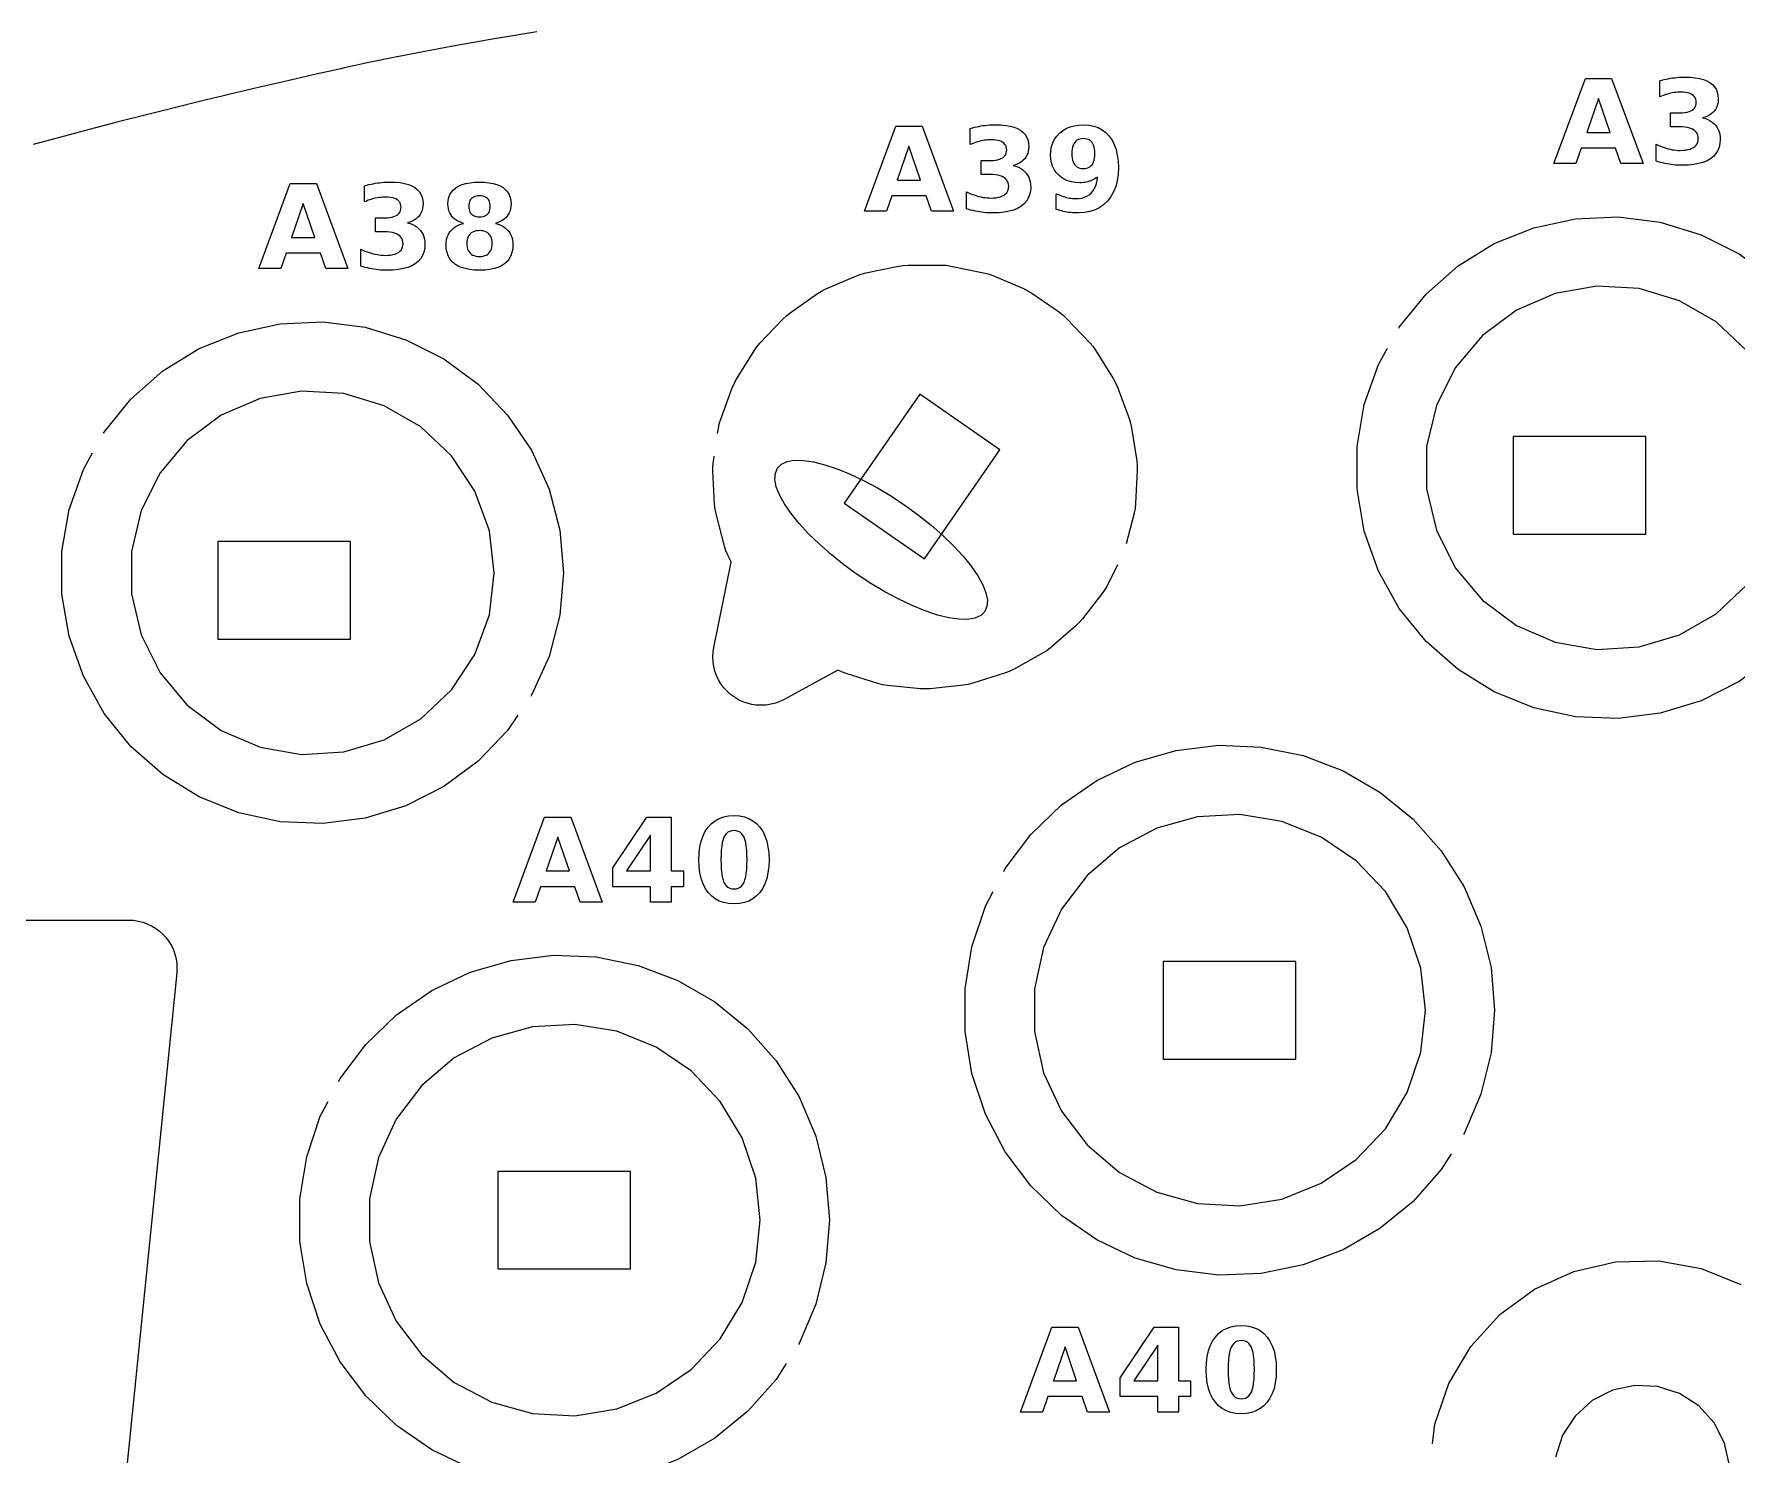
# Model space of a CAD drawing. Header units: millimetres. Extents: x 3 to 297, y 5 to 295.
# Drawn here: x 59.85 to 108.5, y 48.29 to 88.89 of the extents above; entities that cross this region are included whole.
import ezdxf

# ---------------------------------------------------------------- set-up
doc = ezdxf.new("R2010")
doc.units = ezdxf.units.MM
for name, color, linetype in [('CUT', 1, 'CONTINUOUS'), ('ENGRAVE', 5, 'CONTINUOUS'), ('SCORE', 7, 'CONTINUOUS')]:
    doc.layers.add(name, color=color, linetype=linetype)

msp = doc.modelspace()

# ---------------------------------------------------------------- linework, layer by layer
at = {"layer": 'CUT', "color": 1}
for points in [[(74.2176, 88.9587), (73.4179, 88.8258), (72.8339, 88.7262), (72.6245, 88.6903), (71.8186, 88.5449), (71.0195, 88.3973), (70.2239, 88.2466), (70.2134, 88.2445), (69.4219, 88.0804), (69.4149, 88.0789), (68.7244, 87.9272), (68.6188, 87.9038), (67.8231, 87.726), (67.0223, 87.5427), (66.2222, 87.356), (65.421, 87.1656), (65.2618, 87.1273), (64.6223, 86.9729), (63.8229, 86.7769), (63.0258, 86.5782), (62.2196, 86.3721), (62.0485, 86.3282), (61.4314, 86.1682), (60.6212, 85.9498), (59.8289, 85.7349)], [(98.8395, 80.4898), (98.8552, 80.518), (99.6198, 81.4648), (100.5333, 82.2689), (101.5697, 82.907), (102.6989, 83.3608), (103.8886, 83.6172), (105.1045, 83.6688), (106.3117, 83.5142), (107.4753, 83.1579), (108.562, 82.61), (109.5405, 81.8863), (110.3826, 81.0076), (111.0641, 79.9993), (111.5654, 78.8904), (111.8721, 77.7126), (111.9753, 76.5), (111.8721, 75.2874), (111.5654, 74.1096), (111.0641, 73.0007), (111.0412, 72.9667)], [(79.3802, 77.4785), (79.4024, 77.6249), (79.4298, 77.7595), (79.4707, 77.8907), (79.8004, 78.7853), (79.8543, 78.9116), (79.9208, 79.0319), (80.4238, 79.8418), (80.5021, 79.9547), (80.5914, 80.0591), (81.2472, 80.7512), (81.3466, 80.8461), (81.4551, 80.9303), (82.2367, 81.4763), (82.3532, 81.5492), (82.4765, 81.6099), (83.352, 81.9873), (83.4808, 82.0352), (83.6137, 82.0699), (84.5473, 82.2634), (84.6831, 82.2844), (84.8203, 82.2916), (85.7737, 82.2932), (85.9109, 82.2864), (86.0468, 82.2659), (86.981, 82.0755), (87.1141, 82.0413), (87.243, 81.9937), (88.1198, 81.6192), (88.2432, 81.5589), (88.3599, 81.4864), (89.1434, 80.9431), (89.2521, 80.8591), (89.3519, 80.7646), (90.0099, 80.0747), (90.0996, 79.9706), (90.1782, 79.858), (90.6839, 79.0497), (90.7508, 78.9297), (90.8052, 78.8035), (91.1378, 77.91), (91.1791, 77.7789), (91.207, 77.6444), (91.3529, 76.7022), (91.3671, 76.5655), (91.3673, 76.4282), (91.3206, 75.4759), (91.3069, 75.3392), (91.2795, 75.2045), (91.0543, 74.3291)], [(61.8395, 77.4898), (61.8552, 77.518), (62.6198, 78.4648), (63.5333, 79.2689), (64.5697, 79.907), (65.6989, 80.3608), (66.8886, 80.6172), (68.1045, 80.6688), (69.3117, 80.5142), (70.4753, 80.1579), (71.562, 79.61), (72.5405, 78.8863), (73.3826, 78.0076), (74.0641, 76.9993), (74.5654, 75.8904), (74.8721, 74.7126), (74.9753, 73.5), (74.8721, 72.2874), (74.5654, 71.1096), (74.0641, 70.0007), (74.0412, 69.9667)], [(110.6772, 72.4282), (110.3826, 71.9924), (109.5405, 71.1137), (108.562, 70.39), (107.4753, 69.8421), (106.3117, 69.4858), (105.1045, 69.3312), (103.8886, 69.3828), (102.6989, 69.6392), (101.5697, 70.093), (100.5333, 70.7311), (99.6198, 71.5352), (98.8552, 72.482), (98.2617, 73.5445), (97.8563, 74.692), (97.6506, 75.8915), (97.6506, 77.1085), (97.8563, 78.308), (98.2617, 79.4555), (98.5225, 79.9224)], [(73.6772, 69.4282), (73.3826, 68.9924), (72.5405, 68.1137), (71.562, 67.39), (70.4753, 66.8421), (69.3117, 66.4858), (68.1045, 66.3312), (66.8886, 66.3828), (65.6989, 66.6392), (64.5697, 67.093), (63.5333, 67.7311), (62.6198, 68.5352), (61.8552, 69.482), (61.2617, 70.5445), (60.8563, 71.692), (60.6506, 72.8915), (60.6506, 74.1085), (60.8563, 75.308), (61.2617, 76.4555), (61.5225, 76.9224)], [(90.8042, 73.731), (90.5287, 73.167), (90.4622, 73.0467), (90.3839, 72.9338), (89.8015, 72.1789), (89.7122, 72.0745), (89.6128, 71.9797), (88.8904, 71.3575), (88.7819, 71.2732), (88.6654, 71.2003), (87.8325, 70.7362), (87.7093, 70.6755), (87.5805, 70.6276), (86.6713, 70.3407), (86.5384, 70.306), (86.4026, 70.285), (85.4542, 70.187), (85.317, 70.1798), (85.1798, 70.1865), (84.2311, 70.2814), (84.0952, 70.302), (83.9622, 70.3362), (83.052, 70.6201), (82.9231, 70.6676), (82.9069, 70.6755), (82.9067, 70.675), (82.8145, 70.7201), (81.2793, 69.88), (81.1588, 69.8215), (81.0313, 69.7746), (80.8998, 69.7405), (80.7656, 69.7196), (80.6299, 69.712), (80.4942, 69.7178), (80.3597, 69.737), (80.2278, 69.7693), (80.0997, 69.8145), (79.9767, 69.8722), (79.86, 69.9417), (79.7507, 70.0223), (79.6499, 70.1134), (79.5585, 70.2139), (79.4776, 70.323), (79.4078, 70.4395), (79.3498, 70.5624), (79.3042, 70.6904), (79.2715, 70.8222), (79.252, 70.9566), (79.2458, 71.0923), (79.253, 71.228), (79.2733, 71.3604), (79.7713, 73.7985), (79.7724, 73.805), (79.7697, 73.8111), (79.6742, 74.005), (79.6198, 74.1312), (79.5785, 74.2622), (79.338, 75.1848), (79.3101, 75.3193), (79.296, 75.456), (79.2461, 76.4081), (79.2459, 76.5455), (79.2595, 76.6822), (79.2828, 76.8358)], [(87.5532, 64.9643), (87.5975, 65.0487), (88.3298, 66.0233), (89.2091, 66.8678), (90.2124, 67.5604), (91.3138, 68.083), (92.4848, 68.4222), (93.695, 68.5691), (94.9131, 68.52), (96.1076, 68.2762), (97.2475, 67.8439), (98.3032, 67.2343), (99.2476, 66.4633), (100.056, 65.5508), (100.7075, 64.5204), (101.1854, 63.3988), (101.4771, 62.2152), (101.5752, 61), (101.4771, 59.7848), (101.1854, 58.6012), (100.7075, 57.4796), (100.6879, 57.4485)], [(100.3405, 56.8991), (100.056, 56.4492), (99.2476, 55.5367), (98.3032, 54.7657), (97.2475, 54.1561), (96.1076, 53.7238), (94.9131, 53.48), (93.695, 53.4309), (92.4848, 53.5778), (91.3138, 53.917), (90.2124, 54.4396), (89.2091, 55.1322), (88.3298, 55.9767), (87.5975, 56.9513), (87.0309, 58.0308), (86.6449, 59.1871), (86.4493, 60.3904), (86.4493, 61.6096), (86.6449, 62.8129), (87.0309, 63.9692), (87.2511, 64.3887)], [(41.2025, 63.575), (62.5636, 63.575), (62.6967, 63.5684), (62.8304, 63.5486), (62.9615, 63.5157), (63.0888, 63.4701), (63.2109, 63.4122), (63.3268, 63.3426), (63.4353, 63.262), (63.5353, 63.1711), (63.6259, 63.0708), (63.7063, 62.9621), (63.7756, 62.8461), (63.8331, 62.7238), (63.8784, 62.5964), (63.911, 62.4652), (63.9305, 62.3315), (63.9368, 62.1964), (63.9299, 62.0633), (60.3307, 26.5209)], [(68.5532, 58.9643), (68.5975, 59.0487), (69.3298, 60.0233), (70.2091, 60.8678), (71.2124, 61.5604), (72.3138, 62.083), (73.4848, 62.4222), (74.695, 62.5691), (75.9131, 62.52), (77.1076, 62.2762), (78.2475, 61.8439), (79.3032, 61.2343), (80.2476, 60.4633), (81.056, 59.5508), (81.7075, 58.5204), (82.1854, 57.3988), (82.4771, 56.2152), (82.5752, 55), (82.4771, 53.7848), (82.1854, 52.6012), (81.7075, 51.4796), (81.6879, 51.4485)], [(81.3405, 50.8991), (81.056, 50.4492), (80.2476, 49.5367), (79.3032, 48.7657), (78.2475, 48.1561), (77.1076, 47.7238), (75.9131, 47.48), (74.695, 47.4309), (73.4848, 47.5778), (72.3138, 47.917), (71.2124, 48.4396), (70.2091, 49.1322), (69.3298, 49.9767), (68.5975, 50.9513), (68.0309, 52.0308), (67.6449, 53.1871), (67.4493, 54.3904), (67.4493, 55.6096), (67.6449, 56.8129), (68.0309, 57.9692), (68.2511, 58.3887)], [(99.7999, 48.6125), (99.8726, 49.1706), (100.2735, 50.3326), (100.9, 51.3902), (101.7267, 52.3001), (102.7196, 53.0249), (103.838, 53.535), (105.0362, 53.8095), (106.2652, 53.8372), (107.4746, 53.6169), (108.6148, 53.1577)], [(108.2846, 47.985), (108.1466, 48.6245), (107.8478, 49.2065), (107.4085, 49.6913), (106.8587, 50.0459), (106.2359, 50.2462), (105.5825, 50.2784), (104.943, 50.1404), (104.361, 49.8415), (103.8762, 49.4023), (103.5216, 48.8525), (103.3214, 48.2297)]]:
    msp.add_lwpolyline(points, dxfattribs=at)
for points in [[(87.448, 77.0136), (85.1554, 78.6036), (82.9955, 75.4893), (85.288, 73.8993), (87.448, 77.0136)], [(105.895, 74.605), (105.895, 77.395), (102.105, 77.395), (102.105, 74.605), (105.895, 74.605)], [(68.895, 71.605), (68.895, 74.395), (65.105, 74.395), (65.105, 71.605), (68.895, 71.605)], [(95.895, 59.605), (95.895, 62.395), (92.105, 62.395), (92.105, 59.605), (95.895, 59.605)], [(76.895, 53.605), (76.895, 56.395), (73.105, 56.395), (73.105, 53.605), (76.895, 53.605)]]:
    msp.add_lwpolyline(points, close=True, dxfattribs=at)
at = {"layer": 'ENGRAVE', "color": 5}
for points in [[(103.271, 85.191), (104.171, 87.621), (104.9181, 87.621), (105.8182, 85.191), (105.1883, 85.191), (105.0353, 85.6337), (104.0555, 85.6337), (103.9009, 85.191), (103.271, 85.191)], [(107.5992, 86.4775), (107.6712, 86.4485), (107.7368, 86.4144), (107.7958, 86.375), (107.8482, 86.3305), (107.8941, 86.2807), (107.9331, 86.226), (107.965, 86.1665), (107.9899, 86.1023), (108.0076, 86.0333), (108.0183, 85.9596), (108.0218, 85.8811), (108.0141, 85.7655), (107.9911, 85.6595), (107.9526, 85.5631), (107.8988, 85.4764), (107.8297, 85.3993), (107.7451, 85.3318), (107.6458, 85.2744), (107.5325, 85.2274), (107.405, 85.1908), (107.2634, 85.1647), (107.1076, 85.149), (106.9378, 85.1438), (106.8754, 85.1447), (106.813, 85.1472), (106.7505, 85.1513), (106.6879, 85.1572), (106.6253, 85.1647), (106.5627, 85.1739), (106.5001, 85.1848), (106.4378, 85.1973), (106.3757, 85.2116), (106.3138, 85.2275), (106.2522, 85.245), (106.1908, 85.2643), (106.1908, 85.7477), (106.2493, 85.7196), (106.3077, 85.6939), (106.3659, 85.6706), (106.4241, 85.6496), (106.482, 85.6311), (106.5399, 85.615), (106.5975, 85.6013), (106.6548, 85.5901), (106.7118, 85.5814), (106.7685, 85.5752), (106.8248, 85.5715), (106.8809, 85.5702), (106.9606, 85.5726), (107.034, 85.5798), (107.1008, 85.5918), (107.1612, 85.6086), (107.2151, 85.6302), (107.2625, 85.6565), (107.3031, 85.6873), (107.3362, 85.7223), (107.362, 85.7615), (107.3805, 85.8048), (107.3915, 85.8523), (107.3952, 85.9039), (107.3914, 85.957), (107.3801, 86.0056), (107.3612, 86.0498), (107.3348, 86.0895), (107.3008, 86.1247), (107.2593, 86.1554), (107.2104, 86.1815), (107.1543, 86.2028), (107.091, 86.2195), (107.0206, 86.2313), (106.9429, 86.2384), (106.8581, 86.2408), (106.6074, 86.2408), (106.6074, 86.6445), (106.8711, 86.6445), (106.9464, 86.6465), (107.0151, 86.6527), (107.077, 86.663), (107.1322, 86.6774), (107.1808, 86.6959), (107.2227, 86.7185), (107.258, 86.7454), (107.2869, 86.7765), (107.3093, 86.8119), (107.3254, 86.8516), (107.335, 86.8956), (107.3382, 86.9439), (107.3351, 86.9888), (107.3257, 87.0302), (107.3101, 87.0681), (107.2883, 87.1024), (107.2602, 87.1332), (107.2259, 87.1604), (107.1859, 87.1838), (107.1407, 87.2029), (107.0904, 87.2178), (107.0349, 87.2284), (106.9743, 87.2348), (106.9085, 87.2369), (106.858, 87.236), (106.8073, 87.2331), (106.7564, 87.2284), (106.7053, 87.2217), (106.654, 87.2132), (106.6025, 87.2027), (106.5511, 87.1904), (106.4996, 87.1763), (106.4483, 87.1604), (106.3971, 87.1427), (106.346, 87.1232), (106.2949, 87.1018), (106.2949, 87.5608), (106.3567, 87.5774), (106.4183, 87.5926), (106.4797, 87.6064), (106.5409, 87.6187), (106.6019, 87.6295), (106.6628, 87.6389), (106.7234, 87.6469), (106.7836, 87.6534), (106.8434, 87.6585), (106.9029, 87.6621), (106.9621, 87.6643), (107.0208, 87.665), (107.1721, 87.6607), (107.3101, 87.6477), (107.4349, 87.6261), (107.5464, 87.5959), (107.6446, 87.557), (107.7297, 87.5095), (107.8015, 87.4534), (107.8603, 87.3885), (107.9061, 87.3148), (107.9387, 87.2325), (107.9583, 87.1414), (107.9649, 87.0416), (107.9617, 86.9727), (107.9524, 86.908), (107.9368, 86.8477), (107.9149, 86.7917), (107.8869, 86.7399), (107.8525, 86.6925), (107.8121, 86.6494), (107.7657, 86.6108), (107.7134, 86.5767), (107.6551, 86.5471), (107.5908, 86.5219), (107.5205, 86.5012), (107.5992, 86.4775)], [(104.2117, 86.0846), (104.8774, 86.0846), (104.5454, 87.0514), (104.2117, 86.0846)], [(83.5735, 83.8289), (84.4735, 86.2589), (85.2206, 86.2589), (86.1207, 83.8289), (85.4908, 83.8289), (85.3378, 84.2716), (84.358, 84.2716), (84.2034, 83.8289), (83.5735, 83.8289)], [(87.9738, 85.0864), (88.0393, 85.0523), (88.0983, 85.0129), (88.1507, 84.9684), (88.1966, 84.9186), (88.2356, 84.8639), (88.2675, 84.8044), (88.2924, 84.7402), (88.3101, 84.6712), (88.3208, 84.5975), (88.3243, 84.519), (88.3166, 84.4034), (88.2936, 84.2974), (88.2552, 84.201), (88.2014, 84.1143), (88.1322, 84.0372), (88.0476, 83.9697), (87.9484, 83.9123), (87.835, 83.8653), (87.7075, 83.8287), (87.5659, 83.8026), (87.4102, 83.7869), (87.2403, 83.7817), (87.1779, 83.7826), (87.1155, 83.7851), (87.053, 83.7892), (86.9904, 83.7951), (86.9278, 83.8026), (86.8652, 83.8118), (86.8026, 83.8227), (86.7403, 83.8352), (86.6782, 83.8495), (86.6163, 83.8654), (86.5547, 83.8829), (86.4933, 83.9022), (86.4933, 84.3856), (86.5518, 84.3575), (86.6102, 84.3318), (86.6684, 84.3084), (86.7266, 84.2875), (86.7845, 84.269), (86.8424, 84.2529), (86.9, 84.2392), (86.9573, 84.228), (87.0143, 84.2193), (87.071, 84.2131), (87.1273, 84.2094), (87.1834, 84.2081), (87.2632, 84.2105), (87.3365, 84.2177), (87.4033, 84.2297), (87.4637, 84.2465), (87.5176, 84.2681), (87.565, 84.2944), (87.6056, 84.3252), (87.6387, 84.3602), (87.6645, 84.3994), (87.683, 84.4427), (87.694, 84.4902), (87.6977, 84.5418), (87.6939, 84.5949), (87.6826, 84.6435), (87.6637, 84.6877), (87.6373, 84.7274), (87.6033, 84.7625), (87.5618, 84.7933), (87.5129, 84.8194), (87.4568, 84.8407), (87.3935, 84.8574), (87.3231, 84.8692), (87.2454, 84.8763), (87.1606, 84.8787), (86.9099, 84.8787), (86.9099, 85.2824), (87.1736, 85.2824), (87.2489, 85.2844), (87.3176, 85.2906), (87.3795, 85.3009), (87.4348, 85.3153), (87.4833, 85.3338), (87.5252, 85.3564), (87.5605, 85.3833), (87.5894, 85.4144), (87.6118, 85.4498), (87.6279, 85.4895), (87.6375, 85.5335), (87.6407, 85.5818), (87.6376, 85.6267), (87.6283, 85.6681), (87.6127, 85.7059), (87.5908, 85.7403), (87.5627, 85.7711), (87.5284, 85.7983), (87.4884, 85.8217), (87.4433, 85.8408), (87.3929, 85.8557), (87.3375, 85.8663), (87.2768, 85.8727), (87.211, 85.8748), (87.1605, 85.8739), (87.1098, 85.871), (87.0589, 85.8663), (87.0078, 85.8596), (86.9565, 85.8511), (86.9051, 85.8406), (86.8536, 85.8283), (86.8022, 85.8142), (86.7508, 85.7983), (86.6996, 85.7806), (86.6485, 85.7611), (86.5974, 85.7397), (86.5974, 86.1987), (86.6592, 86.2153), (86.7208, 86.2305), (86.7822, 86.2443), (86.8434, 86.2566), (86.9044, 86.2674), (86.9653, 86.2768), (87.0259, 86.2848), (87.0861, 86.2913), (87.1459, 86.2964), (87.2054, 86.3), (87.2646, 86.3021), (87.3234, 86.3029), (87.4746, 86.2986), (87.6126, 86.2856), (87.7374, 86.264), (87.8489, 86.2338), (87.9472, 86.1949), (88.0322, 86.1474), (88.104, 86.0913), (88.1628, 86.0264), (88.2086, 85.9527), (88.2412, 85.8704), (88.2608, 85.7793), (88.2674, 85.6795), (88.2642, 85.6106), (88.2549, 85.5459), (88.2393, 85.4856), (88.2174, 85.4296), (88.1894, 85.3778), (88.1551, 85.3304), (88.1146, 85.2873), (88.0683, 85.2487), (88.0159, 85.2146), (87.9576, 85.185), (87.8933, 85.1598), (87.823, 85.1391), (87.9017, 85.1154), (87.9738, 85.0864)], [(89.1062, 84.3095), (89.155, 84.2891), (89.2031, 84.2706), (89.2505, 84.2541), (89.2971, 84.2395), (89.3431, 84.2269), (89.3886, 84.2162), (89.4339, 84.2074), (89.479, 84.2006), (89.5239, 84.1958), (89.5687, 84.1928), (89.6133, 84.1919), (89.7031, 84.1962), (89.7861, 84.2091), (89.8623, 84.2307), (89.9315, 84.261), (89.9939, 84.2998), (90.0495, 84.3473), (90.098, 84.4033), (90.1393, 84.4677), (90.1736, 84.5404), (90.2006, 84.6215), (90.2206, 84.7109), (90.2334, 84.8087), (90.1961, 84.7827), (90.158, 84.759), (90.119, 84.7375), (90.0793, 84.7183), (90.0387, 84.7014), (89.9974, 84.6867), (89.955, 84.6742), (89.9115, 84.6641), (89.8668, 84.6561), (89.8209, 84.6505), (89.7738, 84.6471), (89.7256, 84.646), (89.6053, 84.652), (89.4931, 84.6701), (89.3889, 84.7003), (89.2926, 84.7425), (89.2044, 84.7969), (89.1242, 84.8633), (89.0543, 84.9395), (88.9971, 85.0234), (88.9527, 85.1149), (88.9209, 85.2141), (88.9018, 85.3209), (88.8955, 85.4354), (88.9026, 85.5618), (88.9238, 85.6795), (88.9592, 85.7886), (89.0087, 85.8889), (89.0724, 85.9806), (89.1502, 86.0636), (89.2399, 86.1357), (89.3393, 86.1947), (89.4483, 86.2406), (89.5669, 86.2734), (89.6951, 86.2931), (89.833, 86.2996), (89.9854, 86.2907), (90.126, 86.264), (90.2545, 86.2195), (90.3712, 86.1571), (90.4759, 86.077), (90.5687, 85.979), (90.6482, 85.8647), (90.7133, 85.7357), (90.764, 85.592), (90.8001, 85.4336), (90.8218, 85.2603), (90.8291, 85.0724), (90.8206, 84.8788), (90.7953, 84.6996), (90.753, 84.5347), (90.6938, 84.3841), (90.6177, 84.2479), (90.5247, 84.126), (90.417, 84.0208), (90.2967, 83.9347), (90.1638, 83.8678), (90.0184, 83.82), (89.8603, 83.7913), (89.6898, 83.7817), (89.6332, 83.7824), (89.5775, 83.7845), (89.5225, 83.788), (89.4684, 83.7929), (89.4151, 83.7992), (89.3626, 83.8069), (89.3107, 83.8161), (89.2592, 83.8266), (89.208, 83.8385), (89.1572, 83.8518), (89.1067, 83.8665), (89.0566, 83.8826), (89.0566, 84.3318), (89.1062, 84.3095)], [(84.5142, 84.7225), (85.1799, 84.7225), (84.8479, 85.6893), (84.5142, 84.7225)], [(89.9303, 85.0647), (89.9738, 85.0795), (90.0127, 85.1003), (90.0472, 85.1269), (90.0771, 85.1595), (90.1025, 85.198), (90.1232, 85.2424), (90.1394, 85.2927), (90.1509, 85.349), (90.1578, 85.4112), (90.1601, 85.4793), (90.1578, 85.5469), (90.1509, 85.6088), (90.1394, 85.6649), (90.1232, 85.7151), (90.1025, 85.7596), (90.0771, 85.7983), (90.0472, 85.8311), (90.0127, 85.858), (89.9738, 85.8789), (89.9303, 85.8938), (89.8823, 85.9028), (89.8297, 85.9057), (89.7772, 85.9028), (89.7292, 85.8938), (89.6857, 85.8789), (89.6467, 85.858), (89.6123, 85.8311), (89.5823, 85.7983), (89.557, 85.7596), (89.5362, 85.7151), (89.5201, 85.6649), (89.5086, 85.6088), (89.5016, 85.5469), (89.4993, 85.4793), (89.5016, 85.4112), (89.5086, 85.349), (89.5201, 85.2927), (89.5362, 85.2424), (89.557, 85.198), (89.5823, 85.1595), (89.6123, 85.1269), (89.6467, 85.1003), (89.6857, 85.0795), (89.7292, 85.0647), (89.7772, 85.0558), (89.8297, 85.0529), (89.8823, 85.0558), (89.9303, 85.0647)], [(70.5992, 83.4775), (70.6712, 83.4485), (70.7368, 83.4144), (70.7958, 83.375), (70.8482, 83.3305), (70.8941, 83.2807), (70.9331, 83.226), (70.965, 83.1665), (70.9899, 83.1023), (71.0076, 83.0333), (71.0183, 82.9596), (71.0218, 82.8811), (71.0141, 82.7655), (70.9911, 82.6595), (70.9526, 82.5631), (70.8988, 82.4764), (70.8297, 82.3993), (70.7451, 82.3318), (70.6458, 82.2744), (70.5325, 82.2274), (70.405, 82.1908), (70.2634, 82.1647), (70.1076, 82.149), (69.9378, 82.1438), (69.8754, 82.1447), (69.813, 82.1472), (69.7505, 82.1513), (69.6879, 82.1572), (69.6253, 82.1647), (69.5627, 82.1739), (69.5001, 82.1848), (69.4378, 82.1973), (69.3757, 82.2116), (69.3138, 82.2275), (69.2522, 82.245), (69.1908, 82.2643), (69.1908, 82.7477), (69.2493, 82.7196), (69.3077, 82.6939), (69.3659, 82.6706), (69.4241, 82.6496), (69.482, 82.6311), (69.5399, 82.615), (69.5975, 82.6013), (69.6548, 82.5901), (69.7118, 82.5814), (69.7685, 82.5752), (69.8248, 82.5715), (69.8809, 82.5702), (69.9606, 82.5726), (70.034, 82.5798), (70.1008, 82.5918), (70.1612, 82.6086), (70.2151, 82.6302), (70.2625, 82.6565), (70.3031, 82.6873), (70.3362, 82.7223), (70.362, 82.7615), (70.3805, 82.8048), (70.3915, 82.8523), (70.3952, 82.9039), (70.3914, 82.957), (70.3801, 83.0056), (70.3612, 83.0498), (70.3348, 83.0895), (70.3008, 83.1247), (70.2593, 83.1554), (70.2104, 83.1815), (70.1543, 83.2028), (70.091, 83.2195), (70.0206, 83.2313), (69.9429, 83.2384), (69.8581, 83.2408), (69.6074, 83.2408), (69.6074, 83.6445), (69.8711, 83.6445), (69.9464, 83.6465), (70.0151, 83.6527), (70.077, 83.663), (70.1322, 83.6774), (70.1808, 83.6959), (70.2227, 83.7185), (70.258, 83.7454), (70.2869, 83.7765), (70.3093, 83.8119), (70.3254, 83.8516), (70.335, 83.8956), (70.3382, 83.9439), (70.3351, 83.9888), (70.3257, 84.0302), (70.3101, 84.0681), (70.2883, 84.1024), (70.2602, 84.1332), (70.2259, 84.1604), (70.1859, 84.1838), (70.1407, 84.2029), (70.0904, 84.2178), (70.0349, 84.2284), (69.9743, 84.2348), (69.9085, 84.2369), (69.858, 84.236), (69.8073, 84.2331), (69.7564, 84.2284), (69.7053, 84.2217), (69.654, 84.2132), (69.6025, 84.2027), (69.5511, 84.1904), (69.4996, 84.1763), (69.4483, 84.1604), (69.3971, 84.1427), (69.346, 84.1232), (69.2949, 84.1018), (69.2949, 84.5608), (69.3567, 84.5774), (69.4183, 84.5926), (69.4797, 84.6064), (69.5409, 84.6187), (69.6019, 84.6295), (69.6628, 84.6389), (69.7234, 84.6469), (69.7836, 84.6534), (69.8434, 84.6585), (69.9029, 84.6621), (69.9621, 84.6643), (70.0208, 84.665), (70.1721, 84.6607), (70.3101, 84.6477), (70.4349, 84.6261), (70.5464, 84.5959), (70.6446, 84.557), (70.7297, 84.5095), (70.8015, 84.4534), (70.8603, 84.3885), (70.9061, 84.3148), (70.9387, 84.2325), (70.9583, 84.1414), (70.9649, 84.0416), (70.9617, 83.9727), (70.9524, 83.908), (70.9368, 83.8477), (70.9149, 83.7917), (70.8869, 83.7399), (70.8525, 83.6925), (70.8121, 83.6494), (70.7657, 83.6108), (70.7134, 83.5767), (70.6551, 83.5471), (70.5908, 83.5219), (70.5205, 83.5012), (70.5992, 83.4775)], [(71.8769, 83.6058), (71.8304, 83.6459), (71.7899, 83.69), (71.7556, 83.7381), (71.7275, 83.7899), (71.7057, 83.8455), (71.6901, 83.9049), (71.6807, 83.9681), (71.6776, 84.0351), (71.684, 84.1336), (71.7031, 84.2239), (71.735, 84.3061), (71.7796, 84.3801), (71.837, 84.4461), (71.9071, 84.5038), (71.9896, 84.5531), (72.084, 84.5934), (72.1903, 84.6247), (72.3086, 84.6471), (72.4388, 84.6605), (72.5809, 84.665), (72.7221, 84.6605), (72.8515, 84.6472), (72.9691, 84.6249), (73.075, 84.5937), (73.1691, 84.5536), (73.2515, 84.5047), (73.3216, 84.4471), (73.379, 84.3812), (73.4236, 84.3071), (73.4555, 84.2247), (73.4746, 84.134), (73.481, 84.0351), (73.4779, 83.9681), (73.4684, 83.9049), (73.4527, 83.8455), (73.4307, 83.7899), (73.4024, 83.7381), (73.3679, 83.69), (73.3272, 83.6459), (73.2804, 83.6058), (73.2277, 83.5696), (73.1689, 83.5374), (73.1042, 83.5092), (73.0334, 83.485), (73.1125, 83.4598), (73.1849, 83.4299), (73.2505, 83.3952), (73.3094, 83.3558), (73.3615, 83.3117), (73.4069, 83.2628), (73.4455, 83.2093), (73.477, 83.1513), (73.5015, 83.0888), (73.5191, 83.0219), (73.5296, 82.9505), (73.5331, 82.8746), (73.5264, 82.7591), (73.5064, 82.6533), (73.4731, 82.5574), (73.4264, 82.4713), (73.3664, 82.395), (73.293, 82.3286), (73.2065, 82.2721), (73.1072, 82.2259), (72.995, 82.19), (72.8698, 82.1643), (72.7318, 82.1489), (72.5809, 82.1438), (72.4295, 82.1489), (72.2909, 82.1643), (72.1653, 82.19), (72.0525, 82.2259), (71.9526, 82.2721), (71.8656, 82.3286), (71.7917, 82.395), (71.7313, 82.4713), (71.6843, 82.5574), (71.6508, 82.6533), (71.6306, 82.7591), (71.6239, 82.8746), (71.6274, 82.9505), (71.6379, 83.0219), (71.6554, 83.0888), (71.68, 83.1513), (71.7115, 83.2093), (71.75, 83.2628), (71.7955, 83.3117), (71.8476, 83.3558), (71.9065, 83.3952), (71.9721, 83.4299), (72.0445, 83.4598), (72.1236, 83.485), (72.0528, 83.5092), (71.9881, 83.5374), (71.9295, 83.5696), (71.8769, 83.6058)], [(66.271, 82.191), (67.171, 84.621), (67.9181, 84.621), (68.8182, 82.191), (68.1883, 82.191), (68.0353, 82.6337), (67.0555, 82.6337), (66.9009, 82.191), (66.271, 82.191)], [(72.2902, 83.8434), (72.3059, 83.8081), (72.326, 83.7765), (72.3506, 83.7486), (72.3794, 83.7248), (72.412, 83.7052), (72.4485, 83.69), (72.4888, 83.6792), (72.5329, 83.6727), (72.5809, 83.6705), (72.6279, 83.6727), (72.6712, 83.6792), (72.7107, 83.69), (72.7466, 83.7052), (72.7787, 83.7248), (72.8072, 83.7486), (72.8315, 83.7765), (72.8515, 83.8081), (72.867, 83.8434), (72.8781, 83.8825), (72.8847, 83.9252), (72.8869, 83.9716), (72.8847, 84.018), (72.8781, 84.0607), (72.867, 84.0996), (72.8515, 84.1347), (72.8315, 84.1661), (72.8072, 84.1938), (72.7787, 84.2174), (72.7466, 84.2367), (72.7107, 84.2518), (72.6712, 84.2625), (72.6279, 84.2689), (72.5809, 84.2711), (72.5329, 84.2689), (72.4888, 84.2624), (72.4485, 84.2516), (72.412, 84.2364), (72.3794, 84.2168), (72.3506, 84.193), (72.326, 84.1651), (72.3059, 84.1337), (72.2902, 84.0986), (72.279, 84.0599), (72.2723, 84.0176), (72.2701, 83.9716), (72.2723, 83.9252), (72.279, 83.8825), (72.2902, 83.8434)], [(67.2117, 83.0846), (67.8774, 83.0846), (67.5454, 84.0514), (67.2117, 83.0846)], [(72.3827, 83.2356), (72.3445, 83.2116), (72.3107, 83.1822), (72.2819, 83.1479), (72.2583, 83.109), (72.2399, 83.0654), (72.2268, 83.0173), (72.219, 82.9645), (72.2163, 82.9072), (72.219, 82.8498), (72.2268, 82.7971), (72.2399, 82.7491), (72.2583, 82.7057), (72.2819, 82.667), (72.3107, 82.6329), (72.3445, 82.6038), (72.3827, 82.58), (72.4255, 82.5615), (72.4728, 82.5483), (72.5246, 82.5403), (72.5809, 82.5377), (72.6367, 82.5403), (72.688, 82.5483), (72.7347, 82.5615), (72.777, 82.58), (72.8147, 82.6038), (72.8479, 82.6329), (72.8762, 82.667), (72.8994, 82.7057), (72.9174, 82.7491), (72.9303, 82.7971), (72.9381, 82.8498), (72.9406, 82.9072), (72.9381, 82.965), (72.9303, 83.0181), (72.9174, 83.0665), (72.8994, 83.1101), (72.8762, 83.1489), (72.8479, 83.183), (72.8147, 83.2121), (72.777, 83.2359), (72.7347, 83.2545), (72.688, 83.2677), (72.6367, 83.2756), (72.5809, 83.2783), (72.5246, 83.2756), (72.4728, 83.2676), (72.4255, 83.2543), (72.3827, 83.2356)], [(83.3693, 73.4544), (82.989, 73.7306), (82.627, 74.019), (82.2893, 74.3146), (81.9818, 74.6123), (81.7098, 74.9071), (81.4779, 75.1939), (81.29, 75.4679), (81.1494, 75.7242), (81.0585, 75.9586), (81.0188, 76.167), (81.0311, 76.3458), (81.095, 76.4921), (81.2096, 76.6032), (81.3728, 76.6774), (81.5819, 76.7133), (81.8333, 76.7102), (82.1226, 76.6684), (82.445, 76.5884), (82.7949, 76.4717), (83.1664, 76.3202), (83.553, 76.1365), (83.9481, 75.9239), (84.3451, 75.6858), (84.7371, 75.4265), (85.1173, 75.1502), (85.4794, 74.8618), (85.817, 74.5663), (86.1245, 74.2685), (86.3965, 73.9737), (86.6285, 73.6869), (86.8164, 73.413), (86.9569, 73.1566), (87.0479, 72.9223), (87.0875, 72.7139), (87.0753, 72.535), (87.0113, 72.3887), (86.8967, 72.2776), (86.7335, 72.2034), (86.5244, 72.1676), (86.2731, 72.1706), (85.9837, 72.2124), (85.6613, 72.2924), (85.3114, 72.4091), (84.94, 72.5606), (84.5534, 72.7443), (84.1582, 72.957), (83.7612, 73.195), (83.3693, 73.4544)], [(73.5399, 64.0853), (74.44, 66.5153), (75.187, 66.5153), (76.0871, 64.0853), (75.4572, 64.0853), (75.3042, 64.528), (74.3244, 64.528), (74.1698, 64.0853), (73.5399, 64.0853)], [(78.4031, 64.9821), (78.4031, 64.528), (78.0564, 64.528), (78.0564, 64.0853), (77.4639, 64.0853), (77.4639, 64.528), (76.3865, 64.528), (76.3865, 65.0651), (77.3598, 66.5153), (78.0564, 66.5153), (78.0564, 64.9821), (78.4031, 64.9821)], [(80.8203, 64.9259), (80.7841, 64.7629), (80.7335, 64.6153), (80.6684, 64.483), (80.5888, 64.366), (80.4959, 64.2658), (80.391, 64.1838), (80.2739, 64.12), (80.1446, 64.0745), (80.0033, 64.0472), (79.8499, 64.0381), (79.6959, 64.0472), (79.5542, 64.0745), (79.4247, 64.12), (79.3073, 64.1838), (79.2022, 64.2658), (79.1093, 64.366), (79.0297, 64.483), (78.9646, 64.6153), (78.914, 64.7629), (78.8778, 64.9259), (78.8561, 65.1042), (78.8489, 65.2978), (78.8561, 65.4919), (78.8778, 65.6706), (78.914, 65.8339), (78.9646, 65.9818), (79.0297, 66.1142), (79.1093, 66.2312), (79.2022, 66.3315), (79.3073, 66.4134), (79.4247, 66.4772), (79.5542, 66.5228), (79.6959, 66.5501), (79.8499, 66.5592), (80.0033, 66.5501), (80.1446, 66.5228), (80.2739, 66.4772), (80.391, 66.4134), (80.4959, 66.3315), (80.5888, 66.2312), (80.6684, 66.1142), (80.7335, 65.9818), (80.7841, 65.8339), (80.8203, 65.6706), (80.842, 65.4919), (80.8492, 65.2978), (80.842, 65.1042), (80.8203, 64.9259)], [(74.4807, 64.9788), (75.1464, 64.9788), (74.8143, 65.9456), (74.4807, 64.9788)], [(77.4639, 65.9993), (76.7771, 64.9821), (77.4639, 64.9821), (77.4639, 65.9993)], [(80.2131, 65.5766), (80.2012, 65.6911), (80.1846, 65.7906), (80.1633, 65.8752), (80.1371, 65.9448), (80.1054, 66.0017), (80.0672, 66.0483), (80.0226, 66.0846), (79.9715, 66.1104), (79.9139, 66.126), (79.8499, 66.1311), (79.7858, 66.126), (79.7282, 66.1104), (79.6769, 66.0846), (79.6321, 66.0483), (79.5938, 66.0017), (79.5618, 65.9448), (79.5354, 65.8752), (79.5139, 65.7906), (79.4971, 65.6911), (79.4851, 65.5766), (79.4779, 65.4471), (79.4755, 65.3027), (79.4779, 65.1567), (79.4851, 65.0258), (79.4971, 64.91), (79.5139, 64.8094), (79.5354, 64.7238), (79.5618, 64.6533), (79.5938, 64.5956), (79.6321, 64.5484), (79.6769, 64.5117), (79.7282, 64.4855), (79.7858, 64.4697), (79.8499, 64.4645), (79.9134, 64.4697), (79.9707, 64.4855), (80.0216, 64.5117), (80.0662, 64.5484), (80.1044, 64.5956), (80.1363, 64.6533), (80.1627, 64.7238), (80.1843, 64.8094), (80.201, 64.91), (80.213, 65.0258), (80.2202, 65.1567), (80.2226, 65.3027), (80.2202, 65.4471), (80.2131, 65.5766)], [(88.0319, 49.5147), (88.9319, 51.9448), (89.679, 51.9448), (90.5791, 49.5147), (89.9492, 49.5147), (89.7962, 49.9575), (88.8164, 49.9575), (88.6618, 49.5147), (88.0319, 49.5147)], [(92.895, 50.4116), (92.895, 49.9575), (92.5483, 49.9575), (92.5483, 49.5147), (91.9559, 49.5147), (91.9559, 49.9575), (90.8784, 49.9575), (90.8784, 50.4946), (91.8517, 51.9448), (92.5483, 51.9448), (92.5483, 50.4116), (92.895, 50.4116)], [(95.3122, 50.3554), (95.2761, 50.1924), (95.2254, 50.0448), (95.1603, 49.9125), (95.0808, 49.7955), (94.9879, 49.6953), (94.8829, 49.6133), (94.7658, 49.5495), (94.6366, 49.504), (94.4953, 49.4767), (94.3418, 49.4675), (94.1879, 49.4767), (94.0461, 49.504), (93.9166, 49.5495), (93.7993, 49.6133), (93.6942, 49.6953), (93.6013, 49.7955), (93.5217, 49.9125), (93.4566, 50.0448), (93.406, 50.1924), (93.3698, 50.3554), (93.3481, 50.5337), (93.3409, 50.7273), (93.3481, 50.9214), (93.3698, 51.1001), (93.406, 51.2634), (93.4566, 51.4113), (93.5217, 51.5437), (93.6013, 51.6607), (93.6942, 51.761), (93.7993, 51.8429), (93.9166, 51.9067), (94.0461, 51.9523), (94.1879, 51.9796), (94.3418, 51.9887), (94.4953, 51.9796), (94.6366, 51.9523), (94.7658, 51.9067), (94.8829, 51.8429), (94.9879, 51.761), (95.0808, 51.6607), (95.1603, 51.5437), (95.2254, 51.4113), (95.2761, 51.2634), (95.3122, 51.1001), (95.3339, 50.9214), (95.3412, 50.7273), (95.3339, 50.5337), (95.3122, 50.3554)], [(88.9726, 50.4083), (89.6383, 50.4083), (89.3063, 51.3751), (88.9726, 50.4083)], [(91.9559, 51.4288), (91.269, 50.4116), (91.9559, 50.4116), (91.9559, 51.4288)], [(94.7051, 51.0061), (94.6932, 51.1206), (94.6766, 51.2201), (94.6552, 51.3047), (94.6291, 51.3743), (94.5974, 51.4312), (94.5592, 51.4778), (94.5146, 51.5141), (94.4634, 51.5399), (94.4059, 51.5555), (94.3418, 51.5606), (94.2778, 51.5555), (94.2201, 51.5399), (94.1689, 51.5141), (94.1241, 51.4778), (94.0857, 51.4312), (94.0537, 51.3743), (94.0274, 51.3047), (94.0058, 51.2201), (93.989, 51.1206), (93.9771, 51.0061), (93.9699, 50.8766), (93.9675, 50.7322), (93.9699, 50.5862), (93.9771, 50.4553), (93.989, 50.3395), (94.0058, 50.2389), (94.0274, 50.1533), (94.0537, 50.0828), (94.0857, 50.0251), (94.1241, 49.9779), (94.1689, 49.9412), (94.2201, 49.915), (94.2778, 49.8992), (94.3418, 49.894), (94.4054, 49.8992), (94.4626, 49.915), (94.5135, 49.9412), (94.5581, 49.9779), (94.5964, 50.0251), (94.6283, 50.0828), (94.6546, 50.1533), (94.6762, 50.2389), (94.693, 50.3395), (94.705, 50.4553), (94.7122, 50.5862), (94.7146, 50.7322), (94.7122, 50.8766), (94.7051, 51.0061)]]:
    msp.add_lwpolyline(points, close=True, dxfattribs=at)
at = {"layer": 'SCORE', "color": 7}
for points in [[(108.7834, 79.8425), (107.9052, 80.671), (106.8596, 81.2747), (105.703, 81.621), (104.4976, 81.6912), (103.3086, 81.4815), (102.2, 81.0033), (101.2315, 80.2823), (100.4555, 79.3574), (99.9136, 78.2785), (99.6352, 77.1037), (99.6352, 75.8963), (99.9136, 74.7215), (100.4555, 73.6426), (101.2315, 72.7177), (102.2, 71.9967), (103.3086, 71.5185), (104.4976, 71.3088), (105.703, 71.379), (106.8596, 71.7253), (107.9052, 72.329), (108.7834, 73.1575)], [(73, 73.5), (72.8598, 74.6992), (72.4469, 75.8338), (71.7834, 76.8425), (70.9052, 77.671), (69.8596, 78.2747), (68.703, 78.621), (67.4976, 78.6912), (66.3086, 78.4815), (65.2, 78.0033), (64.2315, 77.2823), (63.4555, 76.3574), (62.9136, 75.2785), (62.6352, 74.1037), (62.6352, 72.8963), (62.9136, 71.7215), (63.4555, 70.6426), (64.2315, 69.7177), (65.2, 68.9967), (66.3086, 68.5185), (67.4976, 68.3088), (68.703, 68.379), (69.8596, 68.7253), (70.9052, 69.329), (71.7834, 70.1575), (72.4469, 71.1662), (72.8598, 72.3008), (73, 73.5)], [(99.6, 61), (99.4691, 62.2038), (99.0824, 63.3514), (98.4581, 64.389), (97.6254, 65.2681), (96.6231, 65.9477), (95.4982, 66.3959), (94.3032, 66.5918), (93.094, 66.5262), (91.9272, 66.2023), (90.8574, 65.6351), (89.9344, 64.8511), (89.2016, 63.8871), (88.6931, 62.7881), (88.4328, 61.6055), (88.4328, 60.3945), (88.6931, 59.2119), (89.2016, 58.1129), (89.9344, 57.1489), (90.8574, 56.3649), (91.9272, 55.7977), (93.094, 55.4738), (94.3032, 55.4082), (95.4982, 55.6041), (96.6231, 56.0523), (97.6254, 56.7319), (98.4581, 57.611), (99.0824, 58.6486), (99.4691, 59.7962), (99.6, 61)], [(80.6, 55), (80.4691, 56.2038), (80.0824, 57.3514), (79.4581, 58.389), (78.6254, 59.2681), (77.6231, 59.9477), (76.4982, 60.3959), (75.3032, 60.5918), (74.094, 60.5262), (72.9272, 60.2023), (71.8574, 59.6351), (70.9344, 58.8511), (70.2016, 57.8871), (69.6931, 56.7881), (69.4328, 55.6055), (69.4328, 54.3945), (69.6931, 53.2119), (70.2016, 52.1129), (70.9344, 51.1489), (71.8574, 50.3649), (72.9272, 49.7977), (74.094, 49.4738), (75.3032, 49.4082), (76.4982, 49.6041), (77.6231, 50.0523), (78.6254, 50.7319), (79.4581, 51.611), (80.0824, 52.6486), (80.4691, 53.7962), (80.6, 55)]]:
    msp.add_lwpolyline(points, dxfattribs=at)

doc.saveas('drawing.dxf')
